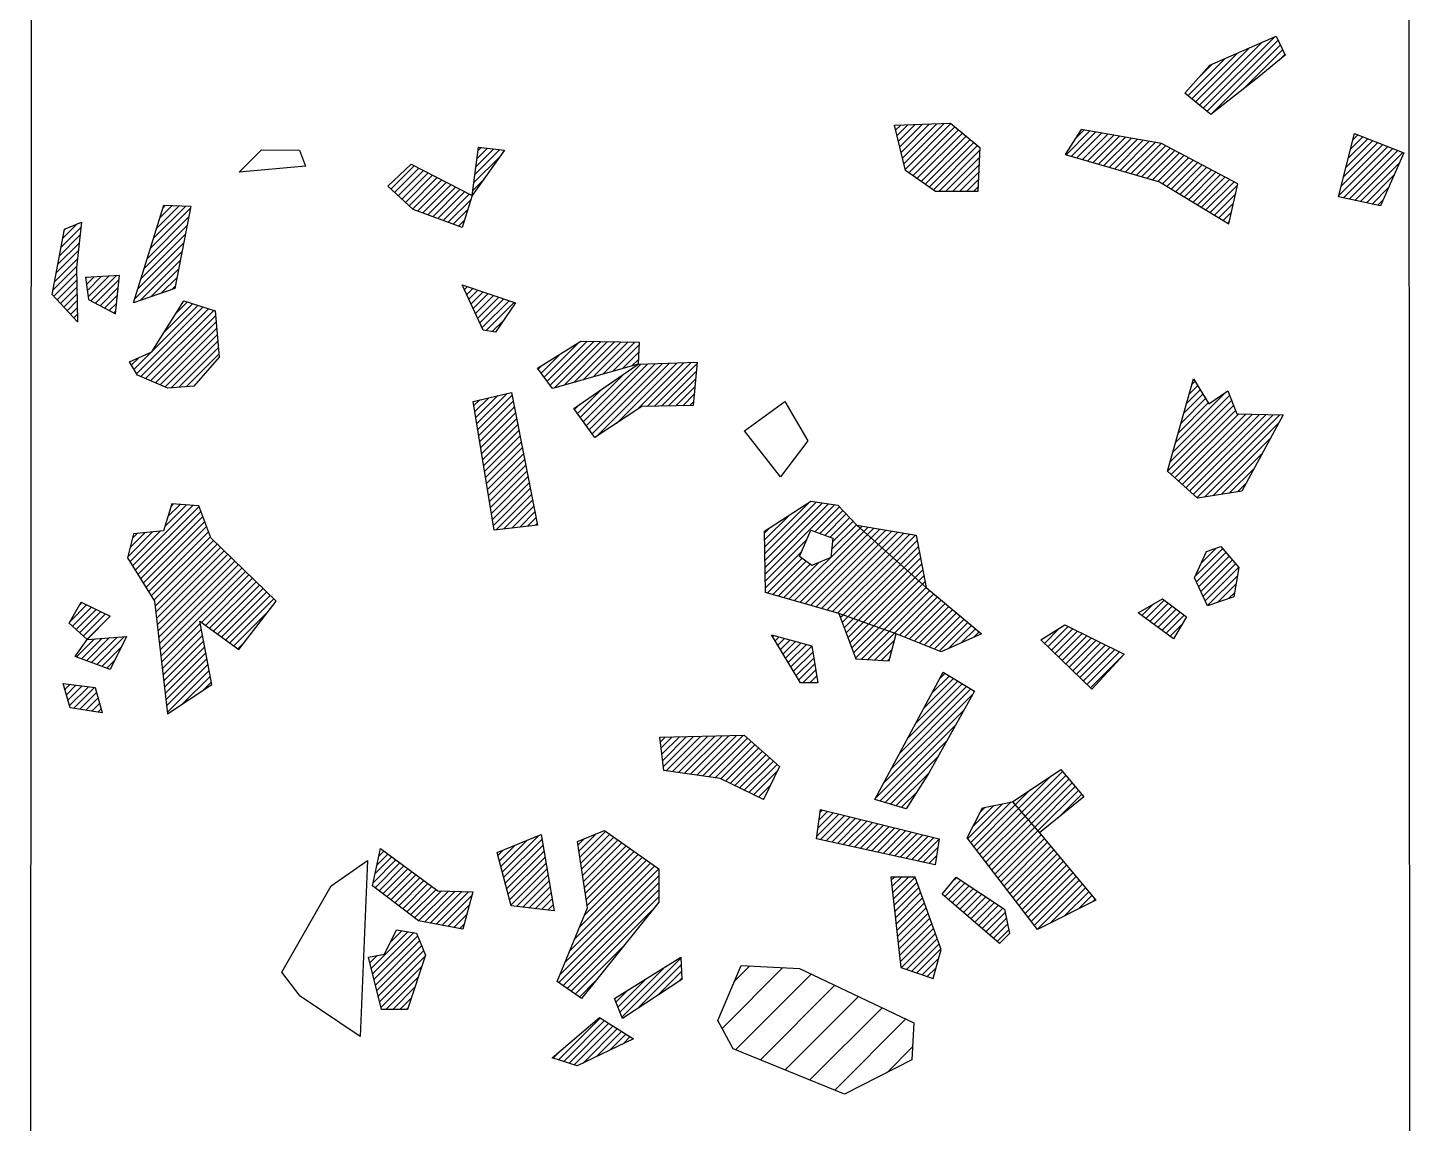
# Model space of a CAD drawing. Header units: metres. Extents: x -0.71 to 0.02, y -20.5 to -16.79.
# Drawn here: x -0.699 to 0.004, y -17.931 to -17.375 of the extents above; entities that cross this region are included whole.
import ezdxf

# ---------------------------------------------------------------- set-up
doc = ezdxf.new("R2010")
doc.units = ezdxf.units.M
doc.header["$LTSCALE"] = 25
doc.header["$MEASUREMENT"] = 0
doc.linetypes.add('STRICHPUNKTX2', pattern=[2, 1, -0.5, 0, -0.5])
doc.layers.get('0').update_dxf_attribs({"linetype": 'CONTINUOUS'})
for name, color, linetype in [('FEUER', 1, 'CONTINUOUS'), ('GRABUNGSGRENZE', 3, 'STRICHPUNKTX2'), ('KNOCHEN', 2, 'CONTINUOUS'), ('KNOCHENSCHRAFF', 2, 'CONTINUOUS'), ('STEINE', 4, 'CONTINUOUS')]:
    doc.layers.add(name, color=color, linetype=linetype)

# ---------------------------------------------------------------- blocks, each defined once
blk = doc.blocks.new('*X1')
at = {"color": 0}
for p, q in [((-34.647, -1788.272), (-31.56, -1785.185)), ((-34.02, -1785.877), (-33.24, -1785.097)), ((-33.965, -1789.358), (-30.122, -1785.515)), ((-32.708, -1789.868), (-28.923, -1786.083)), ((-31.451, -1790.379), (-27.724, -1786.652)), ((-30.193, -1790.889), (-26.525, -1787.221)), ((-28.936, -1791.4), (-25.326, -1787.79)), ((-26.28, -1790.511), (-24.982, -1789.213))]:
    blk.add_line(p, q, dxfattribs=at)
blk = doc.blocks.new('*X7')
at = {"color": 0}
for p, q in [((-24.816, -1772.784), (-22.68, -1770.648)), ((-24.408, -1772.022), (-22.899, -1770.513)), ((-23.999, -1771.26), (-23.118, -1770.379)), ((-23.59, -1770.498), (-23.337, -1770.244)), ((-26.451, -1775.834), (-21.93, -1771.312)), ((-26.043, -1775.071), (-22.023, -1771.051)), ((-25.634, -1774.309), (-22.242, -1770.917)), ((-25.225, -1773.547), (-22.461, -1770.782)), ((-26.86, -1776.596), (-22.373, -1772.109)), ((-37.703, -1774.357), (-36.819, -1773.473)), ((-37.665, -1774.673), (-36.457, -1773.465)), ((-37.627, -1774.988), (-36.095, -1773.456)), ((-37.482, -1775.197), (-35.733, -1773.448)), ((-37.172, -1775.241), (-35.371, -1773.44)), ((-36.863, -1775.285), (-35.009, -1773.431)), ((-36.554, -1775.33), (-34.647, -1773.423)), ((-36.245, -1775.374), (-34.285, -1773.414)), ((-35.936, -1775.418), (-33.923, -1773.406)), ((-35.626, -1775.463), (-33.561, -1773.398)), ((-26.647, -1776.737), (-22.817, -1772.906)), ((-37.779, -1773.726), (-37.543, -1773.49)), ((-37.741, -1774.042), (-37.181, -1773.482)), ((-35.317, -1775.507), (-33.356, -1773.545)), ((-35.008, -1775.551), (-33.168, -1773.712)), ((-34.71, -1775.607), (-32.981, -1773.878)), ((-34.473, -1775.723), (-32.794, -1774.044)), ((-26.373, -1776.816), (-23.26, -1773.703)), ((-34.236, -1775.84), (-32.606, -1774.21)), ((-33.998, -1775.956), (-32.419, -1774.376)), ((-33.761, -1776.072), (-32.231, -1774.542)), ((-33.523, -1776.188), (-32.044, -1774.709)), ((-33.286, -1776.304), (-31.857, -1774.875)), ((-26.1, -1776.896), (-23.703, -1774.5)), ((-33.048, -1776.42), (-31.865, -1775.237)), ((-25.826, -1776.976), (-24.148, -1775.298)), ((-32.811, -1776.536), (-32.199, -1775.924)), ((-25.552, -1777.055), (-24.776, -1776.28)), ((-32.574, -1776.652), (-32.533, -1776.612)), ((-29.836, -1778.511), (-28.725, -1777.4)), ((-29.779, -1778.101), (-29.009, -1777.33)), ((-29.722, -1777.69), (-29.293, -1777.26)), ((-29.665, -1777.28), (-29.576, -1777.191)), ((-29.664, -1778.693), (-28.442, -1777.47)), ((-29.375, -1778.757), (-28.158, -1777.54)), ((-29.085, -1778.821), (-27.874, -1777.61)), ((-28.796, -1778.885), (-27.591, -1777.68)), ((-41.872, -1779.587), (-40.56, -1778.275)), ((-28.506, -1778.949), (-27.307, -1777.75)), ((-28.217, -1779.013), (-27.023, -1777.82)), ((-27.927, -1779.077), (-26.74, -1777.889)), ((-27.637, -1779.141), (-26.456, -1777.959)), ((-27.348, -1779.205), (-26.172, -1778.029)), ((-27.058, -1779.269), (-25.889, -1778.099)), ((-26.769, -1779.333), (-25.605, -1778.169)), ((-26.479, -1779.397), (-25.321, -1778.239)), ((-26.19, -1779.461), (-25.038, -1778.309)), ((-25.9, -1779.525), (-24.754, -1778.379)), ((-45.958, -1779.784), (-45.156, -1778.982)), ((-45.884, -1780.063), (-44.558, -1778.738)), ((-45.81, -1780.343), (-43.961, -1778.494)), ((-45.736, -1780.623), (-43.787, -1778.673)), ((-45.663, -1780.903), (-43.735, -1778.975)), ((-41.965, -1778.972), (-41.65, -1778.658)), ((-41.918, -1779.28), (-41.054, -1778.416)), ((-41.825, -1779.894), (-40.352, -1778.421)), ((-41.779, -1780.201), (-40.145, -1778.567)), ((-41.733, -1780.508), (-39.938, -1778.713)), ((-41.686, -1780.815), (-39.73, -1778.859)), ((-41.64, -1781.123), (-39.523, -1779.005)), ((-25.61, -1779.589), (-24.47, -1778.449)), ((-25.321, -1779.653), (-24.187, -1778.518)), ((-25.031, -1779.717), (-23.903, -1778.588)), ((-24.742, -1779.781), (-23.638, -1778.677)), ((-24.452, -1779.845), (-23.702, -1779.095)), ((-52.362, -1780.884), (-51.203, -1779.725)), ((-52.264, -1780.433), (-51.406, -1779.575)), ((-52.166, -1779.982), (-51.61, -1779.425)), ((-52.068, -1779.53), (-51.813, -1779.275)), ((-46.031, -1779.504), (-45.753, -1779.226)), ((-45.589, -1781.183), (-43.684, -1779.277)), ((-45.515, -1781.462), (-43.632, -1779.579)), ((-41.883, -1783.133), (-38.486, -1779.736)), ((-41.635, -1782.532), (-38.693, -1779.59)), ((-41.594, -1781.43), (-39.315, -1779.152)), ((-41.547, -1781.737), (-39.108, -1779.298)), ((-41.501, -1782.044), (-38.901, -1779.444)), ((-24.163, -1779.909), (-23.767, -1779.513)), ((-52.26, -1781.136), (-50.999, -1779.875)), ((-52.06, -1781.289), (-50.796, -1780.025)), ((-51.859, -1781.442), (-50.592, -1780.175)), ((-51.658, -1781.595), (-50.389, -1780.326)), ((-51.458, -1781.748), (-50.185, -1780.476)), ((-45.442, -1781.742), (-43.581, -1779.881)), ((-45.368, -1782.022), (-43.529, -1780.183)), ((-45.083, -1782.09), (-43.478, -1780.485)), ((-42.625, -1784.936), (-37.863, -1780.175)), ((-42.377, -1784.335), (-38.071, -1780.028)), ((-42.13, -1783.734), (-38.278, -1779.882)), ((-23.873, -1779.973), (-23.832, -1779.931)), ((-51.257, -1781.901), (-49.982, -1780.626)), ((-51.056, -1782.054), (-49.778, -1780.776)), ((-50.856, -1782.206), (-49.575, -1780.926)), ((-50.655, -1782.359), (-49.372, -1781.076)), ((-44.766, -1782.127), (-43.426, -1780.787)), ((-44.449, -1782.164), (-43.375, -1781.09)), ((-42.928, -1785.946), (-37.862, -1780.88)), ((-42.872, -1785.537), (-37.862, -1780.526)), ((-26.065, -1780.751), (-25.905, -1780.591)), ((-26.03, -1781.069), (-25.552, -1780.591)), ((-25.995, -1781.388), (-25.199, -1780.591)), ((-25.96, -1781.706), (-24.856, -1780.602)), ((-25.925, -1782.024), (-24.762, -1780.862)), ((-25.889, -1782.343), (-24.668, -1781.122)), ((-23.351, -1781.572), (-22.531, -1780.752)), ((-23.161, -1781.736), (-22.319, -1780.893)), ((-22.973, -1780.841), (-22.743, -1780.61)), ((-22.971, -1781.9), (-22.107, -1781.035)), ((-22.781, -1782.063), (-21.895, -1781.176)), ((-50.454, -1782.512), (-49.168, -1781.226)), ((-50.253, -1782.665), (-48.885, -1781.297)), ((-50.053, -1782.818), (-48.542, -1781.307)), ((-49.755, -1782.874), (-48.198, -1781.317)), ((-49.456, -1782.929), (-47.855, -1781.327)), ((-49.157, -1782.983), (-47.511, -1781.337)), ((-48.858, -1783.038), (-47.344, -1781.524)), ((-44.133, -1782.201), (-43.323, -1781.392)), ((-43.816, -1782.238), (-43.272, -1781.694)), ((-42.721, -1786.092), (-37.862, -1781.234)), ((-42.514, -1786.239), (-37.862, -1781.588)), ((-25.854, -1782.661), (-24.575, -1781.381)), ((-25.819, -1782.979), (-24.481, -1781.641)), ((-25.784, -1783.298), (-24.387, -1781.901)), ((-22.591, -1782.227), (-21.683, -1781.318)), ((-22.401, -1782.39), (-21.47, -1781.459)), ((-22.211, -1782.554), (-21.258, -1781.601)), ((-22.021, -1782.717), (-21.046, -1781.742)), ((-21.831, -1782.881), (-20.834, -1781.884)), ((-48.559, -1783.092), (-47.476, -1782.009)), ((-48.26, -1783.147), (-47.607, -1782.494)), ((-43.5, -1782.275), (-43.22, -1781.996)), ((-43.183, -1782.312), (-43.169, -1782.298)), ((-42.307, -1786.386), (-38.201, -1782.279)), ((-25.749, -1783.616), (-24.294, -1782.161)), ((-25.714, -1783.935), (-24.2, -1782.421)), ((-21.641, -1783.044), (-20.622, -1782.025)), ((-21.451, -1783.208), (-20.41, -1782.167)), ((-21.261, -1783.371), (-20.287, -1782.397)), ((-47.961, -1783.201), (-47.739, -1782.979)), ((-25.678, -1784.253), (-24.106, -1782.681)), ((-25.643, -1784.571), (-24.013, -1782.941)), ((-25.608, -1784.89), (-23.919, -1783.201)), ((-21.071, -1783.535), (-20.226, -1782.689)), ((-20.881, -1783.698), (-20.165, -1782.982)), ((-20.691, -1783.862), (-20.104, -1783.275)), ((-52.458, -1785.224), (-50.6, -1783.365)), ((-52.388, -1785.507), (-50.292, -1783.411)), ((-52.317, -1785.79), (-50.096, -1783.569)), ((-52.247, -1786.073), (-49.994, -1783.82)), ((-51.478, -1783.889), (-50.907, -1783.318)), ((-25.553, -1785.188), (-23.825, -1783.46)), ((-25.29, -1785.279), (-23.732, -1783.72)), ((-25.027, -1785.369), (-23.638, -1783.98)), ((-52.6, -1784.658), (-52.595, -1784.653)), ((-52.529, -1784.941), (-52.161, -1784.572)), ((-52.176, -1786.356), (-49.891, -1784.071)), ((-52.106, -1786.639), (-49.789, -1784.322)), ((-52.035, -1786.922), (-49.707, -1784.594)), ((-42.1, -1786.533), (-39.642, -1784.075)), ((-39.731, -1787.699), (-36.74, -1784.708)), ((-24.764, -1785.46), (-23.544, -1784.24)), ((-24.501, -1785.55), (-23.659, -1784.708)), ((-51.964, -1787.205), (-49.884, -1785.124)), ((-39.832, -1787.446), (-37.551, -1785.165)), ((-38.964, -1787.285), (-36.725, -1785.047)), ((-37.923, -1786.598), (-36.71, -1785.385)), ((-24.238, -1785.641), (-23.794, -1785.197)), ((-51.713, -1787.306), (-50.062, -1785.655)), ((-41.893, -1786.679), (-41.084, -1785.87)), ((-39.933, -1787.194), (-38.482, -1785.743)), ((-36.883, -1785.911), (-36.695, -1785.724)), ((-23.975, -1785.732), (-23.929, -1785.685)), ((-51.359, -1787.307), (-50.239, -1786.186)), ((-51.006, -1787.307), (-50.416, -1786.717)), ((-40.034, -1786.941), (-39.414, -1786.321)), ((-50.653, -1787.307), (-50.594, -1787.248)), ((-42.954, -1789.861), (-40.837, -1787.744)), ((-42.686, -1789.947), (-40.618, -1787.879)), ((-42.418, -1790.033), (-40.4, -1788.014)), ((-42.151, -1790.119), (-40.181, -1788.149)), ((-41.705, -1790.027), (-39.963, -1788.284)), ((-41.024, -1789.699), (-39.744, -1788.42)), ((-40.342, -1789.37), (-39.526, -1788.555)), ((-39.66, -1789.042), (-39.308, -1788.69)), ((-43.221, -1789.775), (-42.825, -1789.379))]:
    blk.add_line(p, q, dxfattribs=at)
blk = doc.blocks.new('*X8')
at = {"color": 0}
for p, q in [((-63.657, -1748.693), (-61.623, -1746.658)), ((-63.499, -1748.18), (-61.868, -1746.549)), ((-63.34, -1747.668), (-62.208, -1746.537)), ((-63.181, -1747.156), (-62.549, -1746.524)), ((-63.022, -1746.643), (-62.89, -1746.511)), ((-68.117, -1748.202), (-67.373, -1747.459)), ((-63.816, -1749.205), (-61.709, -1747.098)), ((-68.277, -1749.07), (-67.235, -1748.028)), ((-68.197, -1748.636), (-67.191, -1747.63)), ((-68.036, -1747.768), (-67.973, -1747.706)), ((-64.134, -1750.23), (-61.881, -1747.977)), ((-63.975, -1749.717), (-61.795, -1747.537)), ((-68.438, -1749.938), (-67.324, -1748.824)), ((-68.358, -1749.504), (-67.28, -1748.426)), ((-64.451, -1751.254), (-62.053, -1748.856)), ((-64.292, -1750.742), (-61.967, -1748.417)), ((-68.518, -1750.372), (-67.368, -1749.222)), ((-64.184, -1751.341), (-62.139, -1749.296)), ((-68.599, -1750.806), (-67.413, -1749.62)), ((-68.565, -1751.126), (-67.413, -1749.973)), ((-66.953, -1750.221), (-66.906, -1750.173)), ((-66.911, -1750.532), (-66.53, -1750.152)), ((-66.869, -1750.844), (-66.155, -1750.13)), ((-66.827, -1751.155), (-65.779, -1750.108)), ((-66.682, -1751.364), (-65.404, -1750.086)), ((-66.449, -1751.484), (-65.248, -1750.283)), ((-63.648, -1751.158), (-62.225, -1749.735)), ((-63.111, -1750.975), (-62.311, -1750.175)), ((-68.395, -1751.31), (-67.406, -1750.321)), ((-68.226, -1751.493), (-67.4, -1750.668)), ((-66.216, -1751.605), (-65.29, -1750.679)), ((-62.575, -1750.792), (-62.397, -1750.615)), ((-68.056, -1751.677), (-67.394, -1751.015)), ((-67.886, -1751.861), (-67.388, -1751.362)), ((-65.984, -1751.726), (-65.331, -1751.074)), ((-65.751, -1751.847), (-65.373, -1751.469)), ((-64.357, -1755.049), (-60.978, -1751.671)), ((-63.568, -1753.907), (-61.245, -1751.584)), ((-62.971, -1752.956), (-61.513, -1751.498)), ((-62.373, -1752.005), (-61.78, -1751.411)), ((-67.716, -1752.044), (-67.381, -1751.71)), ((-67.546, -1752.228), (-67.375, -1752.057)), ((-65.518, -1751.968), (-65.415, -1751.865)), ((-64.149, -1755.195), (-60.711, -1751.757)), ((-63.902, -1755.302), (-60.444, -1751.843)), ((-63.656, -1755.409), (-60.361, -1752.114)), ((-67.376, -1752.412), (-67.369, -1752.404)), ((-63.409, -1755.516), (-60.333, -1752.439)), ((-63.163, -1755.623), (-60.305, -1752.765)), ((-62.916, -1755.73), (-60.277, -1753.09)), ((-62.607, -1755.775), (-60.249, -1753.416)), ((-62.225, -1755.745), (-60.221, -1753.741)), ((-64.626, -1754.611), (-64.274, -1754.259)), ((-64.492, -1754.83), (-63.627, -1753.966)), ((-61.842, -1755.716), (-60.192, -1754.067)), ((-61.459, -1755.687), (-61.436, -1755.664)), ((-64.572, -1764.81), (-61.495, -1761.733)), ((-64.435, -1765.027), (-61.193, -1761.785)), ((-64.299, -1765.245), (-61.097, -1762.042)), ((-62.925, -1762.809), (-61.824, -1761.708)), ((-62.775, -1762.307), (-62.153, -1761.684)), ((-62.626, -1761.804), (-62.482, -1761.659)), ((-64.163, -1765.462), (-61, -1762.299)), ((-64.027, -1765.679), (-60.904, -1762.557)), ((-63.89, -1765.896), (-60.808, -1762.814)), ((-64.811, -1764.342), (-63.553, -1763.084)), ((-64.708, -1764.593), (-63.161, -1763.045)), ((-64.692, -1763.87), (-63.946, -1763.123)), ((-64.574, -1763.398), (-64.338, -1763.162)), ((-63.754, -1766.114), (-60.712, -1763.071)), ((-63.618, -1766.331), (-60.615, -1763.328)), ((-63.482, -1766.548), (-60.455, -1763.521)), ((-63.422, -1766.843), (-60.275, -1763.696)), ((-63.386, -1767.16), (-60.096, -1763.87)), ((-63.349, -1767.477), (-59.916, -1764.044)), ((-63.313, -1767.794), (-59.737, -1764.218)), ((-63.276, -1768.111), (-59.558, -1764.392)), ((-63.239, -1768.427), (-59.378, -1764.566)), ((-63.203, -1768.744), (-59.199, -1764.74)), ((-63.166, -1769.061), (-59.019, -1764.914)), ((-63.13, -1769.378), (-58.84, -1765.088)), ((-61.075, -1767.677), (-58.66, -1765.263)), ((-60.869, -1767.825), (-58.481, -1765.437)), ((-60.664, -1767.973), (-58.301, -1765.611)), ((-60.458, -1768.121), (-58.122, -1765.785)), ((-60.252, -1768.269), (-57.943, -1765.959)), ((-60.047, -1768.417), (-57.763, -1766.133)), ((-59.841, -1768.565), (-57.584, -1766.307)), ((-67.724, -1767.608), (-66.896, -1766.78)), ((-67.623, -1767.861), (-66.657, -1766.896)), ((-67.436, -1768.028), (-66.419, -1767.011)), ((-67.251, -1766.782), (-67.134, -1766.665)), ((-67.249, -1768.194), (-66.181, -1767.126)), ((-59.635, -1768.712), (-57.404, -1766.481)), ((-59.43, -1768.86), (-57.655, -1767.085)), ((-67.062, -1768.361), (-65.942, -1767.241)), ((-66.875, -1768.527), (-65.704, -1767.357)), ((-63.093, -1769.695), (-61.134, -1767.737)), ((-67.417, -1769.423), (-66.499, -1768.505)), ((-67.159, -1769.519), (-66.116, -1768.476)), ((-66.902, -1769.615), (-65.733, -1768.446)), ((-66.644, -1769.711), (-65.351, -1768.417)), ((-66.386, -1769.807), (-64.968, -1768.388)), ((-63.056, -1770.012), (-61.078, -1768.034)), ((-63.02, -1770.329), (-61.022, -1768.331)), ((-66.129, -1769.903), (-65.136, -1768.91)), ((-62.983, -1770.646), (-60.965, -1768.628)), ((-62.947, -1770.963), (-60.909, -1768.925)), ((-62.91, -1771.28), (-60.852, -1769.222)), ((-59.224, -1769.008), (-58.85, -1768.634)), ((-65.871, -1769.998), (-65.47, -1769.597)), ((-62.873, -1771.597), (-60.796, -1769.519)), ((-62.837, -1771.914), (-60.739, -1769.817)), ((-62.8, -1772.231), (-60.683, -1770.114)), ((-62.011, -1771.795), (-60.627, -1770.411)), ((-68.086, -1770.8), (-68.066, -1770.779)), ((-68.007, -1771.073), (-67.752, -1770.819)), ((-67.927, -1771.347), (-67.438, -1770.858)), ((-67.847, -1771.621), (-67.124, -1770.898)), ((-67.768, -1771.895), (-66.81, -1770.937)), ((-67.549, -1772.03), (-66.496, -1770.977)), ((-67.243, -1772.077), (-66.393, -1771.227)), ((-60.976, -1771.114), (-60.57, -1770.708)), ((-66.937, -1772.125), (-66.316, -1771.504)), ((-66.632, -1772.173), (-66.239, -1771.78)), ((-66.326, -1772.221), (-66.161, -1772.056))]:
    blk.add_line(p, q, dxfattribs=at)
blk = doc.blocks.new('*X9')
at = {"color": 0}
for p, q in [((-47.194, -1744.957), (-45.923, -1743.687)), ((-47.143, -1744.553), (-46.24, -1743.65)), ((-47.092, -1744.149), (-46.557, -1743.613)), ((-47.042, -1743.744), (-46.874, -1743.576)), ((-51.457, -1745.685), (-50.277, -1744.505)), ((-51.273, -1745.855), (-50.043, -1744.624)), ((-47.245, -1745.362), (-45.931, -1744.048)), ((-51.089, -1746.024), (-49.808, -1744.743)), ((-50.905, -1746.194), (-49.574, -1744.863)), ((-50.721, -1746.363), (-49.34, -1744.982)), ((-50.537, -1746.533), (-49.105, -1745.101)), ((-50.353, -1746.702), (-48.871, -1745.22)), ((-50.102, -1746.805), (-48.637, -1745.34)), ((-47.296, -1745.766), (-46.805, -1745.276)), ((-49.843, -1746.9), (-48.403, -1745.459)), ((-49.585, -1746.995), (-48.168, -1745.578)), ((-49.327, -1747.09), (-47.934, -1745.697)), ((-49.068, -1747.185), (-47.7, -1745.817)), ((-48.81, -1747.28), (-47.465, -1745.936)), ((-48.551, -1747.375), (-47.391, -1746.215)), ((-48.293, -1747.47), (-47.552, -1746.73)), ((-48.034, -1747.565), (-47.713, -1747.244)), ((-47.836, -1750.549), (-47.833, -1750.546)), ((-47.724, -1750.79), (-47.569, -1750.636)), ((-47.611, -1751.032), (-47.306, -1750.726)), ((-47.499, -1751.273), (-47.042, -1750.816)), ((-47.387, -1751.514), (-46.778, -1750.905)), ((-47.274, -1751.755), (-46.514, -1750.995)), ((-47.162, -1751.996), (-46.251, -1751.085)), ((-47.05, -1752.238), (-45.987, -1751.175)), ((-46.937, -1752.479), (-45.723, -1751.264)), ((-46.825, -1752.72), (-45.459, -1751.354)), ((-46.617, -1752.865), (-45.195, -1751.444)), ((-46.314, -1752.916), (-45.749, -1752.351)), ((-43.678, -1755.23), (-41.9, -1753.452)), ((-43.527, -1755.433), (-41.504, -1753.409)), ((-43.376, -1755.635), (-41.156, -1753.416)), ((-43.161, -1755.774), (-40.809, -1753.422)), ((-42.669, -1755.635), (-40.462, -1753.428)), ((-42.177, -1755.496), (-40.114, -1753.434)), ((-41.684, -1755.358), (-39.767, -1753.44)), ((-41.192, -1755.219), (-39.42, -1753.447)), ((-40.7, -1755.08), (-39.072, -1753.453)), ((-40.208, -1754.942), (-38.873, -1753.607)), ((-43.83, -1755.028), (-42.848, -1754.046)), ((-39.715, -1754.803), (-38.89, -1753.977)), ((-39.223, -1754.664), (-38.907, -1754.348)), ((-38.976, -1756.892), (-36.585, -1754.5)), ((-38.445, -1756.715), (-36.219, -1754.488)), ((-43.981, -1754.826), (-43.796, -1754.641)), ((-41.845, -1757.286), (-39.619, -1755.06)), ((-41.697, -1757.491), (-38.779, -1754.574)), ((-41.548, -1757.696), (-38.413, -1754.561)), ((-41.4, -1757.901), (-38.047, -1754.549)), ((-41.251, -1758.107), (-37.682, -1754.537)), ((-41.048, -1758.257), (-37.316, -1754.525)), ((-40.012, -1757.575), (-36.95, -1754.513)), ((-38.085, -1756.708), (-35.914, -1754.538)), ((-37.724, -1756.701), (-35.951, -1754.928)), ((-41.993, -1757.081), (-40.747, -1755.834)), ((-37.364, -1756.694), (-35.988, -1755.318)), ((-37.004, -1756.687), (-36.024, -1755.708)), ((-47.246, -1756.676), (-46.951, -1756.382)), ((-47.196, -1756.98), (-46.489, -1756.273)), ((-47.146, -1757.284), (-46.026, -1756.163)), ((-47.097, -1757.588), (-45.563, -1756.054)), ((-47.047, -1757.892), (-45.313, -1756.157)), ((-46.997, -1758.196), (-45.254, -1756.453)), ((-42.142, -1756.876), (-41.875, -1756.609)), ((-36.643, -1756.68), (-36.061, -1756.098)), ((-36.283, -1756.674), (-36.097, -1756.488)), ((-46.948, -1758.499), (-45.196, -1756.748)), ((-46.898, -1758.803), (-45.138, -1757.044)), ((-46.848, -1759.107), (-45.08, -1757.339)), ((-46.798, -1759.411), (-45.022, -1757.635)), ((-46.749, -1759.715), (-44.964, -1757.931)), ((-46.699, -1760.019), (-44.906, -1758.226)), ((-46.649, -1760.323), (-44.848, -1758.522)), ((-46.6, -1760.627), (-44.79, -1758.817)), ((-46.55, -1760.931), (-44.732, -1759.113)), ((-46.5, -1761.234), (-44.674, -1759.408)), ((-46.451, -1761.538), (-44.616, -1759.704)), ((-46.401, -1761.842), (-44.558, -1759.999)), ((-46.351, -1762.146), (-44.5, -1760.295)), ((-46.302, -1762.45), (-44.442, -1760.59)), ((-46.252, -1762.754), (-44.384, -1760.886)), ((-46.121, -1762.977), (-44.326, -1761.181)), ((-45.721, -1762.93), (-44.268, -1761.477)), ((-45.322, -1762.884), (-44.21, -1761.772)), ((-44.922, -1762.838), (-44.152, -1762.068)), ((-44.522, -1762.792), (-44.094, -1762.363)), ((-44.122, -1762.745), (-44.036, -1762.659))]:
    blk.add_line(p, q, dxfattribs=at)
blk = doc.blocks.new('*X10')
at = {"color": 0}
for p, q in [((-25.846, -1742.702), (-25.583, -1742.439)), ((-25.777, -1742.986), (-25.217, -1742.426)), ((-25.708, -1743.27), (-24.851, -1742.413)), ((-25.638, -1743.554), (-24.484, -1742.4)), ((-25.569, -1743.839), (-24.118, -1742.387)), ((-25.5, -1744.123), (-23.751, -1742.374)), ((-25.431, -1744.407), (-23.385, -1742.361)), ((-25.361, -1744.691), (-23.034, -1742.365)), ((-25.18, -1744.863), (-22.841, -1742.525)), ((-24.972, -1745.009), (-22.648, -1742.685)), ((-24.764, -1745.155), (-22.454, -1742.845)), ((-24.556, -1745.3), (-22.261, -1743.005)), ((-24.348, -1745.446), (-22.068, -1743.166)), ((-17.193, -1743.948), (-15.982, -1742.737)), ((-16.918, -1744.027), (-15.682, -1742.79)), ((-16.719, -1743.12), (-16.283, -1742.684)), ((-16.644, -1744.106), (-15.381, -1742.843)), ((-16.369, -1744.185), (-15.08, -1742.896)), ((-16.095, -1744.264), (-14.779, -1742.948)), ((-15.82, -1744.343), (-14.479, -1743.001)), ((-15.546, -1744.422), (-14.178, -1743.054)), ((-15.271, -1744.501), (-13.877, -1743.107)), ((-14.997, -1744.58), (-13.576, -1743.16)), ((-14.722, -1744.659), (-13.276, -1743.212)), ((-14.448, -1744.738), (-12.975, -1743.265)), ((-24.14, -1745.592), (-21.874, -1743.326)), ((-23.932, -1745.737), (-21.681, -1743.486)), ((-23.658, -1745.817), (-21.582, -1743.74)), ((-14.173, -1744.817), (-12.674, -1743.318)), ((-13.898, -1744.896), (-12.373, -1743.371)), ((-13.624, -1744.975), (-12.135, -1743.486)), ((-13.349, -1745.054), (-11.904, -1743.608)), ((-13.075, -1745.133), (-11.672, -1743.73)), ((-12.8, -1745.212), (-11.441, -1743.852)), ((-23.305, -1745.817), (-21.599, -1744.111)), ((-22.952, -1745.817), (-21.616, -1744.482)), ((-12.526, -1745.291), (-11.209, -1743.974)), ((-12.291, -1745.409), (-10.978, -1744.096)), ((-12.071, -1745.543), (-10.746, -1744.218)), ((-11.851, -1745.677), (-10.515, -1744.34)), ((-11.632, -1745.811), (-10.283, -1744.463)), ((-11.412, -1745.945), (-10.052, -1744.585)), ((-22.598, -1745.817), (-21.633, -1744.852)), ((-22.245, -1745.818), (-21.65, -1745.223)), ((-11.192, -1746.079), (-9.82, -1744.707)), ((-10.973, -1746.213), (-9.589, -1744.829)), ((-10.753, -1746.347), (-9.357, -1744.951)), ((-10.533, -1746.48), (-9.126, -1745.073)), ((-10.314, -1746.614), (-8.894, -1745.195)), ((-10.094, -1746.748), (-8.662, -1745.317)), ((-21.891, -1745.818), (-21.667, -1745.594)), ((-9.874, -1746.882), (-8.489, -1745.496)), ((-9.655, -1747.016), (-8.592, -1745.953)), ((-9.435, -1747.15), (-8.695, -1746.409)), ((-9.215, -1747.284), (-8.798, -1746.866)), ((-8.996, -1747.418), (-8.901, -1747.323)), ((-11.078, -1756.571), (-10.381, -1755.874)), ((-10.938, -1756.078), (-10.514, -1755.653)), ((-10.798, -1755.584), (-10.646, -1755.432)), ((-11.916, -1759.53), (-8.796, -1756.41)), ((-11.776, -1759.037), (-8.895, -1756.156)), ((-11.637, -1758.544), (-9.073, -1755.98)), ((-11.497, -1758.051), (-9.984, -1756.538)), ((-11.357, -1757.557), (-10.116, -1756.316)), ((-11.217, -1757.064), (-10.249, -1756.095)), ((-12.039, -1760.007), (-8.697, -1756.665)), ((-11.853, -1760.175), (-8.597, -1756.919)), ((-11.667, -1760.342), (-8.422, -1757.097)), ((-11.481, -1760.51), (-8.076, -1757.105)), ((-11.295, -1760.678), (-7.73, -1757.112)), ((-11.109, -1760.845), (-7.384, -1757.12)), ((-10.923, -1761.013), (-7.038, -1757.128)), ((-10.737, -1761.18), (-6.693, -1757.135)), ((-10.552, -1761.348), (-6.347, -1757.143)), ((-10.171, -1761.321), (-6.402, -1757.552)), ((-9.751, -1761.255), (-6.817, -1758.321)), ((-9.331, -1761.188), (-7.233, -1759.09)), ((-8.911, -1761.122), (-7.648, -1759.859)), ((-8.491, -1761.055), (-8.064, -1760.628)), ((-32.491, -1763.488), (-31.211, -1762.208)), ((-32.485, -1763.836), (-30.197, -1761.548)), ((-32.48, -1764.184), (-29.857, -1761.562)), ((-32.474, -1764.532), (-29.549, -1761.607)), ((-32.469, -1764.88), (-29.242, -1761.653)), ((-32.463, -1765.228), (-28.934, -1761.699)), ((-29.951, -1763.07), (-28.691, -1761.81)), ((-29.692, -1763.164), (-28.519, -1761.992)), ((-29.433, -1763.259), (-28.347, -1762.173)), ((-32.496, -1763.14), (-32.225, -1762.869)), ((-31.259, -1766.5), (-27.647, -1762.887)), ((-29.174, -1763.353), (-28.175, -1762.354)), ((-29.091, -1763.978), (-27.831, -1762.717)), ((-29.049, -1763.582), (-28.003, -1762.536)), ((-27.647, -1762.887), (-27.547, -1762.787)), ((-27.461, -1763.054), (-27.245, -1762.839)), ((-27.274, -1763.222), (-26.943, -1762.89)), ((-27.088, -1763.389), (-26.641, -1762.941)), ((-32.458, -1765.576), (-30.354, -1763.472)), ((-30.985, -1766.579), (-27.461, -1763.054)), ((-30.711, -1766.658), (-27.274, -1763.222)), ((-30.436, -1766.737), (-27.088, -1763.389)), ((-30.162, -1766.816), (-26.902, -1763.556)), ((-26.902, -1763.556), (-26.339, -1762.993)), ((-26.716, -1763.724), (-26.036, -1763.044)), ((-26.53, -1763.891), (-25.734, -1763.096)), ((-26.344, -1764.059), (-25.432, -1763.147)), ((-26.158, -1764.226), (-25.13, -1763.198)), ((-25.972, -1764.394), (-24.828, -1763.25)), ((-25.785, -1764.561), (-24.747, -1763.522)), ((-32.452, -1765.924), (-30.614, -1764.086)), ((-29.887, -1766.895), (-26.716, -1763.724)), ((-29.613, -1766.974), (-26.53, -1763.891)), ((-29.338, -1767.053), (-26.344, -1764.059)), ((-29.064, -1767.132), (-26.158, -1764.226)), ((-25.599, -1764.728), (-24.69, -1763.819)), ((-25.413, -1764.896), (-24.633, -1764.116)), ((-10.637, -1765.323), (-9.252, -1763.937)), ((-10.577, -1765.616), (-9.089, -1764.128)), ((-10.465, -1765.858), (-8.926, -1764.318)), ((-10.333, -1764.665), (-9.573, -1763.905)), ((-32.357, -1766.183), (-30.59, -1764.415)), ((-32.083, -1766.262), (-30.388, -1764.567)), ((-31.808, -1766.341), (-30.186, -1764.719)), ((-31.534, -1766.42), (-29.745, -1764.631)), ((-28.79, -1767.212), (-25.972, -1764.394)), ((-28.525, -1767.301), (-25.785, -1764.561)), ((-28.263, -1767.393), (-25.599, -1764.728)), ((-28.002, -1767.485), (-25.413, -1764.896)), ((-25.227, -1765.063), (-24.576, -1764.412)), ((-25.041, -1765.231), (-24.519, -1764.709)), ((-24.855, -1765.398), (-24.462, -1765.006)), ((-10.353, -1766.099), (-8.763, -1764.509)), ((-10.241, -1766.341), (-8.6, -1764.699)), ((-10.129, -1766.582), (-8.437, -1764.89)), ((-27.74, -1767.577), (-25.227, -1765.063)), ((-27.479, -1767.668), (-25.041, -1765.231)), ((-27.217, -1767.76), (-24.855, -1765.398)), ((-26.955, -1767.852), (-24.669, -1765.566)), ((-26.694, -1767.944), (-24.483, -1765.733)), ((-24.669, -1765.566), (-24.406, -1765.303)), ((-24.483, -1765.733), (-24.349, -1765.599)), ((-10.017, -1766.824), (-8.503, -1765.31)), ((-9.493, -1766.653), (-8.577, -1765.737)), ((-26.432, -1768.036), (-24.297, -1765.901)), ((-26.171, -1768.128), (-24.104, -1766.062)), ((-25.909, -1768.22), (-23.912, -1766.223)), ((-25.654, -1768.318), (-23.719, -1766.384)), ((-24.297, -1765.901), (-24.292, -1765.896)), ((-8.952, -1766.466), (-8.651, -1766.165)), ((-25.401, -1768.419), (-23.527, -1766.545)), ((-25.149, -1768.521), (-23.335, -1766.706)), ((-24.896, -1768.622), (-23.142, -1766.868)), ((-24.644, -1768.723), (-22.95, -1767.029)), ((-13.347, -1767.325), (-12.759, -1766.738)), ((-13.144, -1767.476), (-12.213, -1766.545)), ((-12.941, -1767.627), (-12.011, -1766.697)), ((-12.739, -1767.778), (-11.809, -1766.848)), ((-12.536, -1767.928), (-11.607, -1767)), ((-12.333, -1768.079), (-11.406, -1767.152)), ((-28.652, -1767.428), (-28.525, -1767.301)), ((-28.555, -1767.684), (-28.263, -1767.393)), ((-28.458, -1767.941), (-28.002, -1767.485)), ((-28.362, -1768.198), (-27.74, -1767.577)), ((-28.265, -1768.455), (-27.479, -1767.668)), ((-28.168, -1768.711), (-27.217, -1767.76)), ((-28.071, -1768.968), (-26.955, -1767.852)), ((-24.392, -1768.824), (-22.757, -1767.19)), ((-24.139, -1768.925), (-22.565, -1767.351)), ((-23.887, -1769.026), (-22.373, -1767.512)), ((-23.634, -1769.127), (-22.18, -1767.673)), ((-23.158, -1769.005), (-21.988, -1767.834)), ((-12.13, -1768.23), (-11.204, -1767.303)), ((-11.927, -1768.381), (-11.293, -1767.747)), ((-32.089, -1768.39), (-32.029, -1768.33)), ((-31.956, -1768.61), (-31.752, -1768.406)), ((-31.823, -1768.831), (-31.475, -1768.483)), ((-31.69, -1769.051), (-31.198, -1768.559)), ((-27.974, -1769.225), (-26.694, -1767.944)), ((-27.878, -1769.482), (-26.432, -1768.036)), ((-27.584, -1769.542), (-26.171, -1768.128)), ((-27.251, -1769.562), (-25.909, -1768.22)), ((-22.516, -1768.716), (-21.795, -1767.995)), ((-21.874, -1768.428), (-21.603, -1768.157)), ((-18.475, -1768.565), (-18.462, -1768.551)), ((-18.295, -1768.738), (-17.521, -1767.964)), ((-18.115, -1768.911), (-17.085, -1767.881)), ((-17.935, -1769.085), (-16.848, -1767.998)), ((-17.754, -1769.258), (-16.611, -1768.114)), ((-17.574, -1769.431), (-16.374, -1768.231)), ((-17.394, -1769.605), (-16.137, -1768.347)), ((-17.214, -1769.778), (-15.9, -1768.464)), ((-31.557, -1769.272), (-30.921, -1768.636)), ((-31.424, -1769.492), (-30.644, -1768.712)), ((-31.291, -1769.713), (-30.366, -1768.788)), ((-31.157, -1769.933), (-30.102, -1768.877)), ((-31.024, -1770.154), (-30.053, -1769.182)), ((-26.918, -1769.583), (-25.903, -1768.568)), ((-26.585, -1769.603), (-26.027, -1769.046)), ((-17.034, -1769.951), (-15.663, -1768.581)), ((-16.853, -1770.125), (-15.426, -1768.697)), ((-16.673, -1770.298), (-15.189, -1768.814)), ((-16.493, -1770.471), (-14.952, -1768.931)), ((-16.313, -1770.645), (-14.715, -1769.047)), ((-16.133, -1770.818), (-14.478, -1769.164)), ((-30.891, -1770.374), (-30.003, -1769.486)), ((-30.758, -1770.595), (-29.954, -1769.79)), ((-26.252, -1769.623), (-26.151, -1769.523)), ((-15.952, -1770.991), (-14.332, -1769.371)), ((-30.557, -1770.747), (-29.905, -1770.095)), ((-30.204, -1770.747), (-29.856, -1770.399)), ((-29.85, -1770.747), (-29.807, -1770.704)), ((-19.606, -1777.12), (-17.951, -1775.465)), ((-19.442, -1777.309), (-17.375, -1775.243)), ((-19.277, -1777.498), (-17.213, -1775.434)), ((-19.771, -1776.931), (-19.009, -1776.17)), ((-19.113, -1777.687), (-17.05, -1775.625)), ((-18.948, -1777.877), (-16.888, -1775.816)), ((-18.784, -1778.066), (-16.725, -1776.007)), ((-18.619, -1778.255), (-16.562, -1776.198)), ((-22.183, -1778.636), (-20.418, -1776.871)), ((-22.029, -1778.836), (-19.976, -1776.783)), ((-21.908, -1778.007), (-20.859, -1776.959)), ((-21.875, -1779.036), (-19.771, -1776.931)), ((-17.592, -1777.581), (-16.4, -1776.389)), ((-21.722, -1779.236), (-19.606, -1777.12)), ((-21.568, -1779.436), (-19.442, -1777.309)), ((-21.553, -1777.299), (-21.301, -1777.047)), ((-21.414, -1779.635), (-19.277, -1777.498)), ((-21.261, -1779.835), (-19.113, -1777.687)), ((-21.107, -1780.035), (-18.948, -1777.877)), ((-20.954, -1780.235), (-18.784, -1778.066)), ((-20.8, -1780.435), (-18.619, -1778.255)), ((-20.646, -1780.635), (-18.457, -1778.446)), ((-20.493, -1780.835), (-18.296, -1778.638)), ((-20.339, -1781.035), (-18.135, -1778.831)), ((-20.186, -1781.235), (-17.974, -1779.024)), ((-20.032, -1781.435), (-17.813, -1779.216)), ((-19.878, -1781.635), (-17.652, -1779.409)), ((-19.725, -1781.835), (-17.492, -1779.602)), ((-19.571, -1782.035), (-17.331, -1779.794)), ((-19.417, -1782.235), (-17.17, -1779.987)), ((-19.264, -1782.435), (-17.009, -1780.18)), ((-19.11, -1782.635), (-16.848, -1780.372)), ((-18.957, -1782.835), (-16.687, -1780.565)), ((-18.803, -1783.034), (-16.526, -1780.758)), ((-18.649, -1783.234), (-16.366, -1780.951)), ((-17.977, -1782.916), (-16.205, -1781.143)), ((-17.271, -1782.563), (-16.044, -1781.336)), ((-16.565, -1782.211), (-15.883, -1781.529)), ((-15.859, -1781.858), (-15.722, -1781.721))]:
    blk.add_line(p, q, dxfattribs=at)
blk = doc.blocks.new('*X11')
at = {"color": 0}
for p, q in [((-61.445, -1718.196), (-60.518, -1717.269)), ((-61.22, -1717.618), (-60.736, -1717.134)), ((-60.995, -1717.039), (-60.954, -1716.998)), ((-62.262, -1720.427), (-59.646, -1717.811)), ((-62.119, -1719.931), (-59.864, -1717.676)), ((-62.046, -1720.565), (-59.428, -1717.947)), ((-61.894, -1719.353), (-60.082, -1717.54)), ((-61.67, -1718.774), (-60.3, -1717.405)), ((-61.831, -1720.704), (-59.21, -1718.082)), ((-61.616, -1720.842), (-58.992, -1718.218)), ((-61.401, -1720.981), (-58.774, -1718.354)), ((-61.186, -1721.119), (-58.556, -1718.489)), ((-60.971, -1721.258), (-58.338, -1718.625)), ((-60.756, -1721.396), (-58.12, -1718.76)), ((-60.541, -1721.535), (-57.902, -1718.896)), ((-60.326, -1721.673), (-57.684, -1719.031)), ((-60.111, -1721.811), (-57.466, -1719.167)), ((-59.895, -1721.95), (-57.248, -1719.303)), ((-7.472, -1720.438), (-5.997, -1718.964)), ((-7.134, -1720.454), (-5.888, -1719.208)), ((-6.776, -1719.389), (-6.107, -1718.719)), ((-59.68, -1722.088), (-57.03, -1719.438)), ((-59.465, -1722.227), (-56.812, -1719.574)), ((-59.25, -1722.365), (-56.594, -1719.709)), ((-59.035, -1722.504), (-56.376, -1719.845)), ((-58.82, -1722.642), (-56.158, -1719.98)), ((-6.795, -1720.469), (-5.779, -1719.452)), ((-6.457, -1720.484), (-5.67, -1719.697)), ((-6.119, -1720.499), (-5.561, -1719.941)), ((-58.533, -1722.709), (-56.26, -1720.436)), ((-5.781, -1720.514), (-5.452, -1720.185)), ((-5.442, -1720.53), (-5.342, -1720.43)), ((-58.199, -1722.728), (-56.405, -1720.935)), ((-57.865, -1722.748), (-56.551, -1721.434)), ((-57.531, -1722.767), (-56.696, -1721.933)), ((-57.196, -1722.786), (-56.842, -1722.432)), ((-28.985, -1723.213), (-28.64, -1722.868)), ((-28.847, -1723.429), (-28.116, -1722.697)), ((-28.709, -1723.644), (-27.592, -1722.526)), ((-28.571, -1723.86), (-27.067, -1722.356)), ((-28.433, -1724.075), (-26.59, -1722.232)), ((-28.295, -1724.291), (-26.439, -1722.435)), ((-28.157, -1724.506), (-26.288, -1722.638)), ((-28.019, -1724.722), (-26.137, -1722.84)), ((-27.881, -1724.937), (-25.986, -1723.043)), ((-27.743, -1725.153), (-25.835, -1723.245)), ((-27.605, -1725.368), (-25.684, -1723.448)), ((-27.467, -1725.584), (-25.534, -1723.65)), ((-27.288, -1725.759), (-25.383, -1723.853)), ((-27.033, -1725.857), (-25.232, -1724.056)), ((-26.778, -1725.956), (-25.081, -1724.258)), ((-26.523, -1726.054), (-24.93, -1724.461)), ((-26.268, -1726.153), (-24.779, -1724.663)), ((-26.013, -1726.252), (-24.628, -1724.866)), ((-8.521, -1727.144), (-6.321, -1724.944)), ((-8.259, -1727.236), (-5.759, -1724.735)), ((-7.93, -1727.26), (-5.196, -1724.526)), ((-7.795, -1727.479), (-4.825, -1724.509)), ((-7.725, -1727.762), (-4.683, -1724.721)), ((-7.654, -1728.045), (-4.542, -1724.933)), ((-47.393, -1726.065), (-46.899, -1725.57)), ((-47.2, -1725.518), (-47.116, -1725.434)), ((-25.758, -1726.35), (-24.477, -1725.068)), ((-25.503, -1726.449), (-24.326, -1725.271)), ((-25.248, -1726.547), (-24.175, -1725.474)), ((-8.025, -1726.294), (-6.884, -1725.154)), ((-7.528, -1725.444), (-7.447, -1725.363)), ((-4.859, -1725.603), (-4.401, -1725.145)), ((-47.76, -1727.139), (-46.463, -1725.842)), ((-47.587, -1726.612), (-46.681, -1725.706)), ((-47.365, -1727.097), (-46.245, -1725.977)), ((-46.97, -1727.056), (-46.027, -1726.113)), ((-46.575, -1727.015), (-45.809, -1726.249)), ((-46.181, -1726.973), (-45.592, -1726.384)), ((-24.993, -1726.646), (-24.108, -1725.76)), ((-24.738, -1726.744), (-24.285, -1726.291)), ((-16.907, -1728.459), (-14.743, -1726.295)), ((-45.786, -1726.932), (-45.374, -1726.52)), ((-45.391, -1726.891), (-45.156, -1726.656)), ((-44.996, -1726.849), (-44.938, -1726.792)), ((-28.484, -1727.661), (-27.375, -1726.552)), ((-28.13, -1727.662), (-27.159, -1726.691)), ((-27.779, -1726.603), (-27.59, -1726.414)), ((-27.777, -1727.662), (-26.944, -1726.829)), ((-27.424, -1727.662), (-26.729, -1726.967)), ((-27.07, -1727.662), (-26.513, -1727.105)), ((-24.483, -1726.843), (-24.462, -1726.822)), ((-16.747, -1728.653), (-14.591, -1726.497)), ((-16.588, -1728.847), (-14.44, -1726.699)), ((-15.923, -1728.536), (-14.288, -1726.901)), ((-26.717, -1727.662), (-26.298, -1727.243)), ((-26.364, -1727.663), (-26.083, -1727.382)), ((-26.01, -1727.663), (-25.867, -1727.52)), ((-25.657, -1727.663), (-25.652, -1727.658)), ((-17.067, -1728.265), (-16.003, -1727.202)), ((-53.837, -1730.033), (-52.286, -1728.483)), ((-53.738, -1729.581), (-52.399, -1728.242)), ((-30.672, -1729.142), (-29.612, -1728.082)), ((-30.51, -1729.334), (-29.463, -1728.287)), ((-30.349, -1729.526), (-29.313, -1728.491)), ((-54.132, -1731.39), (-51.949, -1729.207)), ((-54.034, -1730.937), (-52.062, -1728.965)), ((-53.935, -1730.485), (-52.174, -1728.724)), ((-53.639, -1729.129), (-53.627, -1729.117)), ((-30.833, -1728.95), (-30.75, -1728.867)), ((-30.187, -1729.718), (-29.164, -1728.695)), ((-30.025, -1729.91), (-29.015, -1728.9)), ((-29.864, -1730.102), (-28.866, -1729.104)), ((-53.901, -1731.512), (-51.837, -1729.448)), ((-53.598, -1731.563), (-51.724, -1729.689)), ((-29.702, -1730.294), (-28.717, -1729.308)), ((-29.541, -1730.486), (-28.779, -1729.724)), ((-6.421, -1731.408), (-4.834, -1729.821)), ((-5.919, -1731.26), (-4.347, -1729.688)), ((-5.417, -1731.111), (-4.063, -1729.757)), ((-53.296, -1731.614), (-51.75, -1730.068)), ((-52.993, -1731.664), (-51.811, -1730.482)), ((-29.379, -1730.678), (-28.995, -1730.294)), ((-8.932, -1732.151), (-7.27, -1730.49)), ((-8.43, -1732.003), (-6.783, -1730.356)), ((-7.928, -1731.854), (-6.296, -1730.222)), ((-7.426, -1731.705), (-5.809, -1730.089)), ((-6.923, -1731.557), (-5.322, -1729.955)), ((-4.915, -1730.962), (-4.032, -1730.08)), ((-4.412, -1730.814), (-4.002, -1730.403)), ((-52.69, -1731.715), (-51.872, -1730.897)), ((-52.387, -1731.766), (-51.932, -1731.311)), ((-29.218, -1730.87), (-29.212, -1730.864)), ((-10.144, -1731.595), (-9.707, -1731.158)), ((-10.092, -1731.897), (-9.219, -1731.024)), ((-10.039, -1732.198), (-8.732, -1730.891)), ((-9.936, -1732.449), (-8.245, -1730.757)), ((-9.434, -1732.3), (-7.758, -1730.623)), ((-52.084, -1731.816), (-51.993, -1731.726)), ((-9.988, -1732.5), (-9.956, -1732.468)), ((-9.947, -1732.813), (-9.624, -1732.489)), ((-9.905, -1733.125), (-9.292, -1732.511)), ((-9.681, -1733.254), (-8.96, -1732.533)), ((-9.363, -1733.289), (-8.628, -1732.554)), ((-9.045, -1733.325), (-8.296, -1732.576)), ((-8.727, -1733.36), (-7.964, -1732.597)), ((-8.409, -1733.396), (-7.632, -1732.619)), ((-8.091, -1733.431), (-7.3, -1732.641)), ((-7.773, -1733.467), (-6.968, -1732.662)), ((-7.455, -1733.502), (-6.636, -1732.684)), ((-7.137, -1733.538), (-6.304, -1732.705)), ((-6.819, -1733.573), (-5.972, -1732.727)), ((-6.501, -1733.609), (-5.64, -1732.749)), ((-6.183, -1733.645), (-5.308, -1732.77)), ((-5.865, -1733.68), (-5.618, -1733.433)), ((-10.429, -1741.427), (-7.236, -1738.234)), ((-10.234, -1741.585), (-6.606, -1737.957)), ((-10.038, -1741.743), (-6.429, -1738.134)), ((-10.82, -1741.11), (-8.496, -1738.786)), ((-10.625, -1741.269), (-7.866, -1738.51)), ((-9.823, -1741.881), (-6.316, -1738.374)), ((-8.204, -1740.615), (-6.202, -1738.614)), ((-6.387, -1739.152), (-6.089, -1738.854)), ((-11.016, -1740.952), (-9.126, -1739.063)), ((-10.553, -1740.137), (-9.756, -1739.339)), ((-2.994, -1744.598), (-1.628, -1743.232)), ((-2.873, -1744.124), (-1.882, -1743.133)), ((-2.752, -1743.649), (-2.137, -1743.034)), ((-2.632, -1743.175), (-2.392, -1742.935)), ((-3.356, -1746.021), (-0.864, -1743.528)), ((-3.235, -1745.547), (-1.118, -1743.43)), ((-3.12, -1746.138), (-0.609, -1743.627)), ((-3.115, -1745.072), (-1.373, -1743.331)), ((-2.829, -1746.2), (-0.354, -1743.726)), ((-2.538, -1746.263), (-0.1, -1743.825)), ((-2.247, -1746.325), (-0.282, -1744.361)), ((-1.956, -1746.388), (-0.554, -1744.986)), ((-1.665, -1746.451), (-0.826, -1745.612)), ((-1.374, -1746.513), (-1.098, -1746.237))]:
    blk.add_line(p, q, dxfattribs=at)

msp = doc.modelspace()

# ---------------------------------------------------------------- linework, layer by layer
at = {"layer": 'GRABUNGSGRENZE', "flags": 128}
msp.add_lwpolyline([(-0.69672, -16.80522), (-0.69889, -20.49845), (0.00376, -20.49733), (0.00185, -16.79951)], dxfattribs=at)
at = {"layer": 'KNOCHEN'}
for points in [[(-0.09845, -17.41899), (-0.11171, -17.40827), (-0.09895, -17.394), (-0.06529, -17.37923), (-0.0607, -17.38892), (-0.07499, -17.40064), (-0.09845, -17.41899)], [(-0.25908, -17.4245), (-0.23052, -17.4235), (-0.21574, -17.43574), (-0.21678, -17.45818), (-0.23819, -17.45817), (-0.25348, -17.44745), (-0.25908, -17.4245)], [(-0.08931, -17.47457), (-0.08471, -17.45418), (-0.12345, -17.43376), (-0.16424, -17.4266), (-0.1724, -17.43934), (-0.12448, -17.45313), (-0.08931, -17.47457)], [(-0.03372, -17.46084), (-0.02554, -17.42872), (-0.00056, -17.43842), (-0.01231, -17.46544), (-0.03372, -17.46084)], [(-0.47326, -17.46007), (-0.47018, -17.43559), (-0.45693, -17.43713), (-0.47326, -17.46007)], [(-0.51609, -17.45545), (-0.50435, -17.44424), (-0.47326, -17.46007), (-0.47837, -17.47638), (-0.50335, -17.46719), (-0.51609, -17.45545)], [(-0.64513, -17.51453), (-0.6298, -17.46508), (-0.61603, -17.46559), (-0.62422, -17.5074), (-0.64513, -17.51453)], [(-0.67369, -17.5242), (-0.68643, -17.51042), (-0.68029, -17.47728), (-0.67162, -17.47372), (-0.67418, -17.49666), (-0.67369, -17.5242)], [(-0.66959, -17.50177), (-0.66807, -17.51298), (-0.65431, -17.52013), (-0.65226, -17.50076), (-0.66959, -17.50177)], [(-0.46769, -17.5284), (-0.47838, -17.50545), (-0.45136, -17.51464), (-0.46157, -17.52942), (-0.46769, -17.5284)], [(-0.64718, -17.54461), (-0.63596, -17.53952), (-0.61963, -17.51352), (-0.60383, -17.51863), (-0.6018, -17.54209), (-0.61456, -17.55687), (-0.62782, -17.55788), (-0.64311, -17.55124), (-0.64718, -17.54461)], [(-0.43252, -17.55799), (-0.44017, -17.54779), (-0.41823, -17.53404), (-0.38866, -17.53456), (-0.38917, -17.54578), (-0.43252, -17.55799)], [(-0.41112, -17.58299), (-0.42182, -17.5682), (-0.38917, -17.54578), (-0.35909, -17.54478), (-0.36114, -17.5667), (-0.38715, -17.5672), (-0.41112, -17.58299)], [(-0.1052, -17.61377), (-0.12049, -17.59999), (-0.1072, -17.55309), (-0.09956, -17.56584), (-0.08987, -17.55921), (-0.08529, -17.57094), (-0.06183, -17.57147), (-0.08276, -17.61021), (-0.1052, -17.61377)], [(-0.46214, -17.62987), (-0.47281, -17.5646), (-0.45343, -17.56002), (-0.44021, -17.62734), (-0.46214, -17.62987)], [(-0.28727, -17.6723), (-0.32448, -17.66157), (-0.32498, -17.63046), (-0.30151, -17.61518), (-0.28775, -17.61723), (-0.27806, -17.62743), (-0.2429, -17.65907), (-0.21487, -17.68254), (-0.23527, -17.6917), (-0.25821, -17.68251), (-0.28727, -17.6723)], [(-0.62791, -17.72309), (-0.60547, -17.70831), (-0.61157, -17.67619), (-0.59169, -17.69048), (-0.57281, -17.66601), (-0.60593, -17.63387), (-0.61204, -17.61755), (-0.62581, -17.61652), (-0.6299, -17.63028), (-0.6452, -17.6318), (-0.64826, -17.64404), (-0.63451, -17.66597), (-0.62791, -17.72309)], [(-0.27806, -17.62743), (-0.24798, -17.63255), (-0.2429, -17.65907)], [(-0.30102, -17.64781), (-0.30714, -17.64322), (-0.30152, -17.62997), (-0.2903, -17.63405), (-0.29133, -17.64374), (-0.30102, -17.64781)], [(-0.10013, -17.66833), (-0.10675, -17.65405), (-0.10062, -17.64079), (-0.09348, -17.63825), (-0.08431, -17.64896), (-0.08687, -17.66375), (-0.10013, -17.66833)], [(-0.66868, -17.68533), (-0.67786, -17.67717), (-0.67173, -17.66646), (-0.65695, -17.67361), (-0.66868, -17.68533)], [(-0.13532, -17.67188), (-0.12307, -17.66474), (-0.11084, -17.67393), (-0.11748, -17.68514), (-0.13532, -17.67188)], [(-0.28727, -17.6723), (-0.27861, -17.69525), (-0.26179, -17.69628), (-0.25821, -17.68251)], [(-0.15879, -17.71062), (-0.18478, -17.68561), (-0.17254, -17.67797), (-0.14247, -17.69278), (-0.15879, -17.71062)], [(-0.67481, -17.694), (-0.66868, -17.68533), (-0.6488, -17.68381), (-0.65696, -17.70063), (-0.67481, -17.694)], [(-0.32144, -17.68299), (-0.30104, -17.68861), (-0.298, -17.70747), (-0.30666, -17.70747), (-0.32144, -17.68299)], [(-0.26897, -17.76664), (-0.23425, -17.7019), (-0.21845, -17.7116), (-0.24142, -17.75289), (-0.25316, -17.77124), (-0.26897, -17.76664)], [(-0.67737, -17.72), (-0.68093, -17.70776), (-0.66462, -17.70981), (-0.66106, -17.72256), (-0.67737, -17.72)], [(-0.37604, -17.75179), (-0.37807, -17.73496), (-0.33523, -17.73397), (-0.3174, -17.74978), (-0.32557, -17.76661), (-0.34749, -17.75589), (-0.37604, -17.75179)], [(-0.19911, -17.7677), (-0.17463, -17.7514), (-0.16291, -17.76517), (-0.18535, -17.78352)], [(-0.1864, -17.83247), (-0.22207, -17.78604), (-0.21441, -17.77075), (-0.19911, -17.7677), (-0.18535, -17.78352), (-0.15682, -17.8177), (-0.1864, -17.83247)], [(-0.29855, -17.78651), (-0.2965, -17.77172), (-0.23634, -17.78655), (-0.23839, -17.7998), (-0.29855, -17.78651)], [(-0.41792, -17.86751), (-0.43015, -17.85884), (-0.41483, -17.82162), (-0.41991, -17.78797), (-0.40614, -17.78237), (-0.37862, -17.80176), (-0.37863, -17.81859), (-0.41792, -17.86751)], [(-0.43166, -17.82314), (-0.45358, -17.82058), (-0.45358, -17.82058), (-0.46071, -17.79355), (-0.43826, -17.78439), (-0.43166, -17.82314)], [(-0.47807, -17.83229), (-0.5005, -17.8282), (-0.52394, -17.81034), (-0.51985, -17.79148), (-0.4908, -17.81291), (-0.47295, -17.81343), (-0.47807, -17.83229)], [(-0.26083, -17.80591), (-0.25576, -17.8518), (-0.23945, -17.85742), (-0.23536, -17.84264), (-0.24859, -17.80591), (-0.26083, -17.80591)], [(-0.23483, -17.81459), (-0.22769, -17.80593), (-0.20322, -17.82226), (-0.20068, -17.8345), (-0.20578, -17.83959), (-0.23483, -17.81459)], [(-0.51939, -17.87306), (-0.526, -17.84654), (-0.51784, -17.84502), (-0.51172, -17.83279), (-0.50152, -17.83432), (-0.49694, -17.84554), (-0.50613, -17.87307), (-0.51939, -17.87306)], [(-0.39702, -17.87772), (-0.40109, -17.86752), (-0.36742, -17.84664), (-0.36692, -17.85786), (-0.39702, -17.87772)], [(-0.43272, -17.89759), (-0.40874, -17.87721), (-0.39141, -17.88793), (-0.41998, -17.90168), (-0.43272, -17.89759)]]:
    msp.add_lwpolyline(points, dxfattribs=at)
at = {"layer": 'STEINE'}
for points in [[(-0.55789, -17.44523), (-0.59155, -17.44827), (-0.58032, -17.43706), (-0.56095, -17.43707), (-0.55789, -17.44523)], [(-0.3168, -17.60293), (-0.33514, -17.57947), (-0.31474, -17.56469), (-0.30302, -17.58458), (-0.3168, -17.60293)], [(-0.53011, -17.88682), (-0.56069, -17.86641), (-0.56986, -17.85417), (-0.54485, -17.81033), (-0.52649, -17.79759), (-0.53011, -17.88682)], [(-0.28435, -17.91603), (-0.34094, -17.89305), (-0.34858, -17.87877), (-0.33683, -17.85073), (-0.30726, -17.85228), (-0.24915, -17.87985), (-0.25018, -17.89872), (-0.28435, -17.91603)]]:
    msp.add_lwpolyline(points, dxfattribs=at)

# ---------------------------------------------------------------- block references
at = {"layer": 'FEUER', "xscale": 0.01, "yscale": 0.01, "zscale": 0.01}
msp.add_blockref('*X1', (0, 0), dxfattribs=at)
at = {"layer": 'KNOCHENSCHRAFF', "xscale": 0.01, "yscale": 0.01, "zscale": 0.01}
for name in ['*X11', '*X10', '*X9', '*X8', '*X7']:
    msp.add_blockref(name, (0, 0), dxfattribs=at)

doc.saveas('drawing.dxf')
